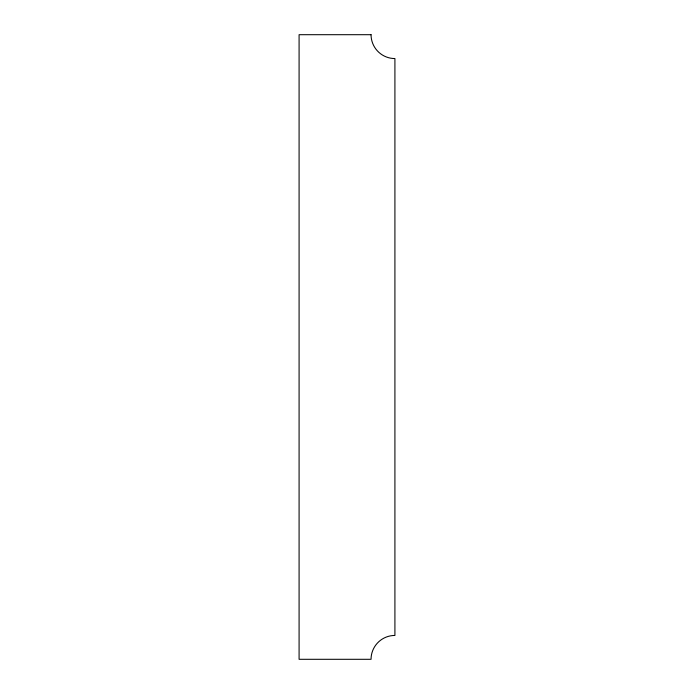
<?xml version="1.0" encoding="UTF-8"?>
<svg xmlns="http://www.w3.org/2000/svg" width="694" height="694" viewBox="0 0 694 694"><rect width="100%" height="100%" fill="white"/><g stroke="black" fill="none" stroke-linecap="round" stroke-linejoin="round"><path stroke-width="1.04" d="M371.056 34.7L299.088 34.7L299.088 659.3L371.056 659.3A23.856 23.856 0 0 1 394.912 635.444L394.912 58.556A23.856 23.856 0 0 1 371.056 34.7"/></g></svg>
